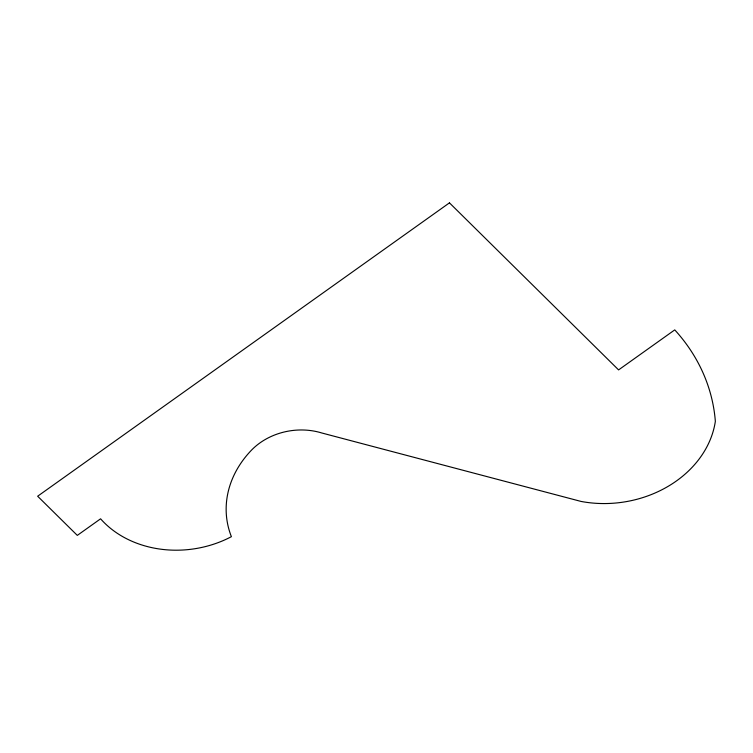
<?xml version="1.0" encoding="UTF-8"?>
<svg xmlns="http://www.w3.org/2000/svg" width="753" height="753" viewBox="0 0 753 753"><rect width="100%" height="100%" fill="white"/><g stroke="black" fill="none" stroke-linecap="round" stroke-linejoin="round"><path stroke-width="1.13" d="M449.456 202.858L37.65 496.227L77.305 535.392L100.591 518.808A99.387 81.908 -8.4 0 0 231.397 536.673A109.11 89.918 -8.4 0 1 251.21 450.445A60.946 50.225 -8.4 0 1 321.738 432.966L581.052 501.432A106.512 87.781 -8.4 0 0 715.35 421.341A215.895 177.924 -8.4 0 0 674.754 329.889L618.59 369.902L449.456 202.858"/></g></svg>
